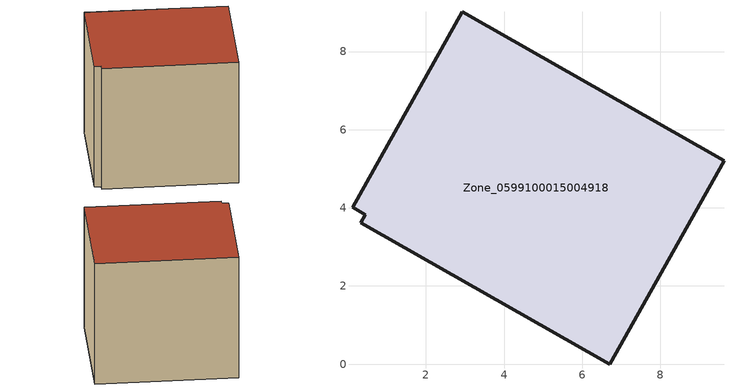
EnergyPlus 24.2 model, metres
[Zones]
Zone_0599100015004918
 floor ground (C_G): 6.7,0 0.33,3.61 0.44,3.82 0.12,4.01 2.93,9.02 9.63,5.21 z0.84
 wall outside (C_F): 6.7,0 9.63,5.21 2.93,9.02 0.12,4.01 0.44,3.82 0.33,3.61 6.7,0 z0.84:8.28
 roof outside (C_R): 0.33,3.61 6.7,0 9.63,5.21 2.93,9.02 0.12,4.01 0.44,3.82 z8.28
[BUILDING]
Pand.0599100015004918: North Axis=0; Terrain=City; Loads Convergence Tolerance Value=0.04; Temperature Convergence Tolerance Value=0.4; Solar Distribution=FullExterior; Maximum Number of Warmup Days=25; Minimum Number of Warmup Days=1
[Site:Location]
Rotterdam.The.Hague.AP_ZH_NLD Design_Conditions: Latitude=51.96; Longitude=4.45; Time Zone=1; Elevation=-4.5
[SITE:GROUNDTEMPERATURE:BUILDINGSURFACE]
18, 18, 18, 18, 18, 18, 18, 18, 18, 18, 18, 18
[MATERIAL] Thermal Absorptance=0.9; Solar Absorptance=0.7; Visible Absorptance=0.7
Name | Roughness | Thickness | Conductivity | Density | Specific Heat
G.TI.1946-1964 | MediumSmooth | 0.15 | 1 | 540 | 1210
F.TI.1946-1964 | Rough | 0.3 | 0.857143 | 1920 | 840
R.TI.1946-1964 | MediumRough | 0.2 | 0.277778 | 1500 | 1000
[CONSTRUCTION]
C_G: G.TI.1946-1964
C_F: F.TI.1946-1964
C_R: R.TI.1946-1964
[ZONE]
Zone_0599100015004918: Type=1; Multiplier=1; Ceiling Height=Autocalculate; Volume=Autocalculate; Floor Area=autocalculate; Part of Total Floor Area=Yes
[ZONEINFILTRATION:DESIGNFLOWRATE]
Infil_Zone_0599100015004918: Zone or ZoneList or Space or SpaceList=Zone_0599100015004918; Schedule=AlwaysOn; Design Flow Rate Calculation Method=Flow/Area; Flow Rate per Floor Area=0.003; Constant Term Coefficient=1; Temperature Term Coefficient=0; Velocity Term Coefficient=0; Velocity Squared Term Coefficient=0
[HVACTEMPLATE:ZONE:IDEALLOADSAIRSYSTEM]
Zone_0599100015004918: Maximum Heating Supply Air Temperature=50; Minimum Cooling Supply Air Temperature=13; Maximum Heating Supply Air Humidity Ratio=0.0156; Minimum Cooling Supply Air Humidity Ratio=0.0077; Heating Limit=NoLimit; Cooling Limit=NoLimit; Dehumidification Control Type=ConstantSensibleHeatRatio; Cooling Sensible Heat Ratio=0.7; Dehumidification Setpoint=60; Humidification Control Type=None; Humidification Setpoint=30; Outdoor Air Method=None; Outdoor Air Flow Rate per Person=0.00944; Outdoor Air Flow Rate per Zone Floor Area=0; Outdoor Air Flow Rate per Zone=0; Demand Controlled Ventilation Type=None; Outdoor Air Economizer Type=NoEconomizer; Heat Recovery Type=None; Sensible Heat Recovery Effectiveness=0.7; Latent Heat Recovery Effectiveness=0.65
[ZONECONTROL:THERMOSTAT]
ThermostatControl_Zone_0599100015004918: Zone or ZoneList=Zone_0599100015004918; Control Type Schedule=DualSetpointControlType; Control 1=Thermostat_Zone_0599100015004918; Temperature Difference Between Cutout And Setpoint=0
[THERMOSTATSETPOINT:DUALSETPOINT]
Thermostat_Zone_0599100015004918: Heating Setpoint Temperature Schedule=HeatingSetpoint_Zone_0599100015004918; Cooling Setpoint Temperature Schedule=CoolingSetpoint_Zone_0599100015004918
[SCHEDULE:COMPACT]
HeatingSetpoint_Zone_0599100015004918: Through: 12/31, For: AllDays, Until: 24:00, 21
CoolingSetpoint_Zone_0599100015004918: Through: 12/31, For: AllDays, Until: 24:00, 24
DualSetpointControlType: Through: 12/31, For: AllDays, Until: 24:00, 4
AlwaysOn: Through: 12/31, For: AllDays, Until: 24:00, 1
